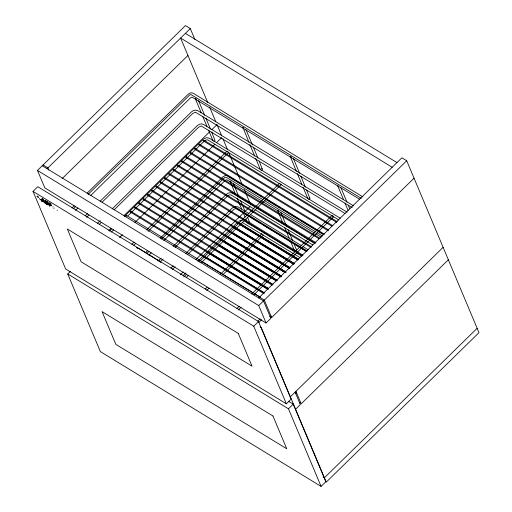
<?xml version="1.0" encoding="UTF-8"?>
<svg xmlns="http://www.w3.org/2000/svg" width="512" height="512" viewBox="0 0 512 512"><rect width="100%" height="100%" fill="white"/><g stroke="black" fill="none" stroke-linecap="round" stroke-linejoin="round"><path stroke-width="0.77" d="M230.061 180.986L234.97 193.037M249.805 223.002L247.648 217.491M290.24 156.358L296.371 171.322M126.662 215.802L126.202 215.674L126.253 216.275M148.077 194.842L147.776 194.579L147.475 195.264L281.088 276.89M195.194 148.736L194.81 148.531L194.592 149.158L328.205 230.784M212.774 248.09C212.403 247.027 211.789 249.446 212.742 248.192M238.477 222.938C238.291 221.888 237.338 223.987 238.317 223.238M130.906 211.712L130.643 211.347L130.342 212.032L263.955 293.658M178.022 165.606L177.76 165.235L177.459 165.92L311.072 247.546M216.474 243.968L216.819 244.275M217.024 244L216.845 243.597M225.043 235.584L225.075 235.981L225.466 235.814M242.886 127.155L248.922 142.342M260.525 169.555L260.621 169.331A1.261 0.934 -22.8 0 1 260.774 169.12M247.795 223.168L247.885 222.938A1.261 0.934 -22.8 0 1 248.045 222.726M226.989 151.283L228.288 152.115A1.082 0.339 45.6 0 1 228.467 152.595L148.077 231.315M201.178 262.842L280.998 184.678A1.082 0.339 45.6 0 0 280.819 184.198L279.52 183.366A1.082 0.339 45.6 0 0 279.533 183.494M223.258 274.304L263.187 235.181A1.082 0.339 45.6 0 0 263.002 234.701L261.709 233.869A1.082 0.339 45.6 0 0 261.722 233.997M253.709 294.925L333.53 216.762A1.082 0.339 45.6 0 0 333.344 216.288L332.051 215.45A1.082 0.339 45.6 0 0 332.064 215.578M199.398 260.634L199.379 261.133L199.84 260.87M225.536 235.718L225.331 235.251M233.664 227.098L233.645 227.597L286.797 260.064M130.784 211.91L130.394 212.077M177.901 165.798L177.51 165.965M233.728 227.008L234.118 226.842L287.27 259.309M42.246 165.747L263.514 300.896L270.842 318.336L266.067 323.008L44.806 187.859L37.472 170.419L185.453 25.6L190.291 28.557L194.874 39.456M47.085 168.704L190.291 28.557M33.018 191.392L37.792 186.72L258.502 321.536L291.13 399.142L286.355 403.808L65.645 268.998L33.018 191.392L253.728 326.202L286.355 403.808M62.074 178.656L187.942 55.469M71.981 207.981L74.24 205.766M87.245 193.043L188.186 94.259L189.773 93.197L191.552 92.794L193.043 93.158L362.874 196.89M73.395 208.794L75.648 206.586M88.064 194.432L189.517 95.149L190.912 94.515L361.306 198.374M75.61 210.272L77.862 208.064M90.842 195.36L190.605 97.734L191.994 97.101L359.68 199.29M85.274 215.808L87.558 213.574M100.122 201.274L191.501 111.853L193.402 110.579L195.667 110.093L197.664 110.624L353.587 205.862M86.662 217.293L88.947 215.059M102.074 202.208L192.826 113.395L195.488 112.23L352.224 207.629M97.357 223.45L100.211 220.653M112.205 208.915L197.293 125.645L199.2 124.371L201.466 123.878L203.462 124.41L347.13 212.166M99.309 224.378L101.018 222.701M114.144 209.856L198.618 127.187L201.286 126.016L345.088 213.523M108.704 230.598L110.982 228.365M124.09 215.539L209.587 131.866M211.866 129.632L216.998 124.614M109.434 231.091L111.718 228.858M124.282 216.557L203.091 139.43M288.454 401.21L293.222 404.122L325.843 481.728L321.069 486.4L100.358 351.584L67.738 273.978L70.387 271.386M111.379 232.026L113.664 229.786M127.936 215.827L204.416 140.979M119.552 237.555L122.406 234.765M134.957 222.483L214.81 144.333M216.525 142.662L221.658 137.638M131.859 244.333L134.138 242.106M146.675 229.837L227.027 151.2M133.83 245.254L135.539 243.584M145.338 252.755L147.616 250.522M160.166 238.246L222.906 176.845L225.389 175.488L227.763 175.75M146.707 253.613L148.986 251.379M161.53 239.104L224.922 177.267L226.272 177.28L263.085 199.763M148.934 255.078L151.213 252.845M163.75 240.57L225.318 180.32L226.714 179.686L314.413 233.024M158.253 260.954L161.114 258.157M173.107 246.419L226.214 194.445L228.122 193.171L230.387 192.678L232.243 193.133L254.854 206.938M160.762 261.338L163.046 259.104M175.027 247.373L184.16 238.438M185.306 237.318L227.539 195.987M170.906 268.032L173.19 265.798M185.754 253.504L232.013 208.23L233.92 206.963M172.262 269.542L175.117 266.752M187.674 254.464L233.939 209.286L235.661 208.627L236.883 208.813L247.091 215.046M180.358 274.752L183.206 271.962M195.744 259.693L243.622 212.838M244.762 211.718L249.894 206.701M182.982 275.674L185.837 272.883M197.83 261.146L237.811 222.022M183.814 276.979L186.669 274.189M199.206 261.92L279.558 183.283M186.362 277.338L188.64 275.11M205.325 288.998L207.034 287.328M220.141 274.502L250.349 244.941M251.488 243.827L261.747 233.786M206.733 290.477L209.011 288.25M236.915 308.506L239.194 306.278M251.731 294.003L332.083 215.373M238.323 309.984L241.171 307.194M258.669 297.939L401.875 157.792L406.72 160.749L478.982 332.653L326.227 482.144L261.293 327.68L260.083 326.944M266.067 323.008L258.739 305.568L406.72 160.749M257.856 321.088L260.134 318.854M253.728 326.202L258.502 321.536M258.733 322.496L261.587 319.706M270.214 316.845L271.034 316.045M269.843 316.429L271.661 317.536L414.048 178.189M290.355 396.819L443.11 247.328M295.757 393.638L296.576 392.838M321.069 486.4L288.448 408.794L293.222 404.122M299.738 403.11L300.557 402.304M295.59 409.274L300.365 404.602L295.13 392.147M448.346 259.782L301.184 403.802L295.949 391.347M477.146 328.294L324.39 477.786L323.034 476.954M204.71 140.71L206.387 139.891L207.962 140.013L227.053 151.674M169.254 174.266L168.858 174.157L169.357 173.574L302.982 255.174M229.67 231.699L229.325 231.392L229.914 231.142M208.256 252.659L207.859 252.55L208.358 251.974L261.574 284.454M203.968 138.72L206.624 137.709L209.261 138.202L340.243 218.208M228.141 195.501L229.862 194.842L231.085 195.021L253.542 208.742M238.688 221.312L240.8 220.39L242.502 220.282M49.338 205.805L50.125 205.427M46.035 203.782L46.502 203.565M37.12 196.288L37.523 196.102M37.101 196.55L37.856 196.198M37.914 197.184L38.349 196.979M37.984 197.408L38.579 197.126M39.219 198.854L39.661 198.65M39.962 199.776L40.691 199.437M41.754 198.944L42.266 198.707M40.307 199.866L40.678 199.699M41.67 199.232L42.502 198.848M41.581 199.526L42.733 198.995M41.498 199.821L42.97 199.136M41.408 200.115L43.181 199.29M41.325 200.41L42.656 199.789M42.81 199.718L43.29 199.494M41.235 200.704L42.592 200.07M42.912 199.923L43.398 199.699M41.331 200.909L42.528 200.352M43.014 200.128L43.507 199.898M41.568 201.056L42.605 200.57M43.123 200.333L43.616 200.102M41.798 201.197L42.835 200.717M43.226 200.538L43.725 200.307M42.586 201.088L43.072 200.858M43.328 200.742L43.827 200.506M42.822 201.229L43.309 201.005M43.43 200.947L43.936 200.71M43.059 201.376L44.045 200.915M43.29 201.517L44.154 201.114M44.998 200.723L45.325 200.576M43.526 201.664L44.262 201.318M45.05 200.954L45.555 200.717M43.763 201.805L44.371 201.523M45.101 201.184L45.792 200.858M43.942 201.971L44.48 201.728M45.158 201.408L46.029 201.005M44.045 202.176L44.582 201.926M45.21 201.638L46.266 201.146M44.147 202.381L44.691 202.131M45.261 201.869L46.496 201.293M44.256 202.586L44.8 202.336M45.318 202.093L46.08 201.741M46.291 201.638L46.72 201.44M44.39 202.778L44.909 202.534M45.37 202.323L46.131 201.965M46.522 201.786L46.944 201.594M44.621 202.925L45.018 202.739M45.421 202.554L46.189 202.195M46.726 201.946L47.149 201.747M45.472 202.778L46.406 202.349M46.899 202.118L47.334 201.914M45.53 203.008L46.65 202.49M47.034 202.304L47.507 202.086M45.581 203.238L46.342 202.88M46.451 202.835L46.925 202.611M47.117 202.522L47.661 202.272M45.632 203.462L46.4 203.11M46.688 202.976L47.802 202.458M45.798 203.642L46.451 203.341M46.912 203.123L47.923 202.656M47.117 203.283L48.026 202.861M46.272 203.93L46.739 203.712M47.29 203.456L48.083 203.085M46.502 204.07L46.976 203.853M47.424 203.642L47.782 203.482M48.698 203.053L49.088 202.874M46.739 204.218L47.232 203.987M47.514 203.859L47.955 203.654M48.749 203.283L49.325 203.014M46.976 204.358L48.115 203.827M48.806 203.507L49.555 203.162M47.213 204.506L48.262 204.013M48.858 203.738L49.792 203.302M47.45 204.646L48.384 204.211M48.909 203.968L50.029 203.45M47.699 204.781L48.493 204.416M48.96 204.198L50.266 203.59M47.962 204.915L48.563 204.634M49.018 204.422L49.798 204.058M50.016 203.955L50.496 203.731M49.069 204.653L49.856 204.288M50.253 204.102L50.733 203.878M49.12 204.883L49.933 204.506M50.49 204.243L50.97 204.019M49.178 205.107L50.17 204.646M50.726 204.39L51.155 204.186M49.229 205.338L50.4 204.794M49.28 205.568L50.637 204.934M50.387 205.306L50.874 205.082M49.562 205.939L50.176 205.658M50.624 205.446L51.11 205.222M49.798 206.086L50.227 205.882M50.861 205.594L51.341 205.363M51.098 205.734L51.43 205.581M52.787 206.976L53.107 206.822M53.779 208.282L54.208 208.083M57.075 210.291L57.402 210.144M291.546 156.979L290.259 156.774M228.429 152.678L228.058 152.614M280.96 184.762L280.403 184.582M333.491 216.845L333.12 216.787M234.458 206.752L237.658 206.726L249.075 213.658M196.384 99.117L195.315 98.618M213.843 141.35L214.381 141.197A1.261 0.934 -22.8 0 0 214.989 140.634L211.706 131.994M261.293 170.33L261.824 170.176A1.261 0.934 -22.8 0 0 262.438 169.619L259.155 160.973M231.098 181.709L230.08 181.402M278.547 210.688L277.485 210.182M198.989 145.024L199.405 144.25L198.925 145.005L331.808 226.176M324.403 234.214L190.835 152.634L190.374 152.896L190.362 153.389L323.238 234.554M315.834 242.598L182.272 161.018L181.811 161.28L181.792 161.773L315.354 243.354M151.878 191.136L152.224 190.342L151.808 191.117L284.691 272.282M143.309 199.52L143.725 198.746L143.245 199.501L276.128 280.666M268.717 288.71L135.155 207.13L134.694 207.386L134.675 207.885L268.243 289.466M243.565 128.154L242.81 127.795M261.766 168.621L262.234 168.691M308.486 199.309L309.274 199.155A1.261 0.934 -22.8 0 0 309.888 198.598L306.605 189.958M249.03 222.227L249.786 222.579M337.248 221.645L203.686 140.058L203.226 140.32L203.206 140.813L336.774 222.4M203.206 140.813L203.686 140.058M190.362 153.389L190.835 152.634M320.115 238.406L186.554 156.826L186.093 157.088L186.074 157.581L318.957 238.746M186.074 157.581L186.554 156.826M181.792 161.773L182.272 161.018M307.27 250.982L173.702 169.402L173.242 169.664L173.229 170.157L306.106 251.322M173.229 170.157L173.702 169.402M298.701 259.366L165.139 177.786L164.678 178.042L164.659 178.541L297.542 259.706M164.659 178.541L165.139 177.786M294.419 263.558L160.858 181.978L160.397 182.234L160.378 182.733L293.939 264.314M160.378 182.733L160.902 182.022M290.138 267.75L156.57 186.17L156.109 186.426L156.096 186.925L289.658 268.506M156.096 186.925L156.57 186.17M273.005 284.518L139.437 202.938L138.976 203.194L138.963 203.693L272.192 285.184M138.963 203.693L139.437 202.938M134.675 207.885L135.155 207.13M126.522 215.494L260.154 297.094M338.208 186.106L337.664 185.562M309.466 197.606L309.965 197.958M248.09 223.866L249.094 223.782A1.261 0.934 -22.8 0 0 249.549 223.437M242.291 222.464L261.088 233.85M136.774 247.629L138.982 248.525M136.902 247.814L139.078 248.704L158.541 260.787M185.382 33.363L396.966 162.598M392.192 167.27L180.608 38.035L207.795 102.701M228.416 152.506L279.558 183.744M280.922 184.576L338.886 219.981M199.405 144.25L332.966 225.83M195.123 148.442L328.685 230.022M228.442 176.166L240.038 183.245M241.402 184.083L243.45 185.331M245.491 186.579L258.451 194.496M259.814 195.328L261.862 196.576M266.637 199.494L276.87 205.741M278.234 206.579L280.275 207.827M282.323 209.075L295.283 216.992M296.646 217.824L298.694 219.072M300.742 220.326L313.696 228.237M315.059 229.075L317.107 230.323M319.155 231.571L322.566 233.658M264.448 200.595L315.578 231.827M316.941 232.659L322.394 235.994M315.77 233.856L321.19 237.165M256.896 208.186L307.962 239.379M309.325 240.205L314.771 243.533M254.906 209.574L312.755 244.909M177.99 165.21L311.552 246.79M250.438 214.49L301.504 245.677M302.867 246.509L308.314 249.837M249.133 216.294L261.382 223.776M262.746 224.608L299.494 247.059M300.858 247.891L305.619 250.797M168.941 174.349L301.824 255.514M243.974 220.794L295.142 252.045M296.506 252.877L301.965 256.211M263.136 235.098L299.955 257.587M240.448 223.898L291.558 255.117M292.922 255.949L298.368 259.277M239.968 224.653L291.078 255.872M292.442 256.704L297.894 260.032M289.318 260.557L294.086 263.469M288.16 260.896L293.613 264.224M231.885 232.282L282.989 263.501M284.352 264.333L289.805 267.661M231.405 233.037L282.515 264.256M283.872 265.088L289.325 268.416M152.339 190.406L285.85 271.942M228.282 236.89L286.202 272.269M227.123 237.229L277.549 268.032M279.59 269.28L285.043 272.608M148.006 194.554L281.568 276.134M223.315 240.666L274.426 271.885M276.467 273.133L281.242 276.045M222.835 241.421L273.946 272.64M275.309 273.472L280.762 276.8M143.725 198.746L277.286 280.326M219.712 245.274L270.138 276.077M272.186 277.325L276.954 280.237M218.554 245.613L269.664 276.832M271.027 277.664L276.48 280.992M214.752 249.05L265.856 280.262M267.219 281.101L272.672 284.429M262.938 285.286L268.39 288.621M209.99 253.997L261.094 285.216M262.458 286.048L267.232 288.96M130.874 211.322L264.435 292.902M206.867 257.85L264.109 292.813M202.579 262.042L252.326 292.422M255.053 294.086L260.506 297.421M43.066 164.947L47.904 167.904L48.819 170.08M259.488 297.139L264.326 300.096L271.661 317.536M37.472 170.419L258.739 305.568M67.738 273.978L288.448 408.794M157.312 259.725L160.934 262.528M340.902 187.667L347.021 202.214M348.243 205.12L349.773 208.755M337.709 185.76L343.514 199.578M345.043 203.213L348.102 210.483M293.459 158.688L299.571 173.229M300.794 176.141L305.376 187.046M297.286 173.504L301.875 184.41M303.098 187.322L307.686 198.227M246.01 129.702L252.429 144.973M253.344 147.155L257.933 158.067M280.723 212.294L286.842 226.835M288.064 229.747L292.646 240.653M294.176 244.294L296.621 250.112M249.843 144.518L254.733 156.16M255.648 158.342L260.538 169.978M277.53 210.387L283.334 224.205M284.864 227.84L289.146 238.022M290.675 241.658L294.95 251.84M209.645 107.11L215.827 121.805M217.062 124.742L221.696 135.77M222.931 138.707L227.565 149.728M228.8 152.672L238.067 174.714M238.682 176.186L242.08 184.269M244.243 189.414L250.733 204.845M198.56 100.723L204.672 115.264M205.894 118.176L210.483 129.082M233.28 183.309L239.392 197.856M240.614 200.762L245.197 211.674M195.36 98.816L201.171 112.634M202.701 116.269L206.976 126.451M208.506 130.086L212.787 140.269M237.107 198.131L241.696 209.037M243.226 212.672L245.056 217.037M245.978 219.219L246.586 220.672M203.59 256.646C204.077 257.69 204.454 255.194 203.59 256.646M220.723 239.878C221.21 240.922 221.587 238.426 220.723 239.878M238.266 333.421L67.341 229.018L81.107 261.779L252.038 366.182L238.266 333.421M272.979 416.013L102.054 311.61L115.827 344.371L286.752 448.774L272.979 416.013"/></g></svg>
